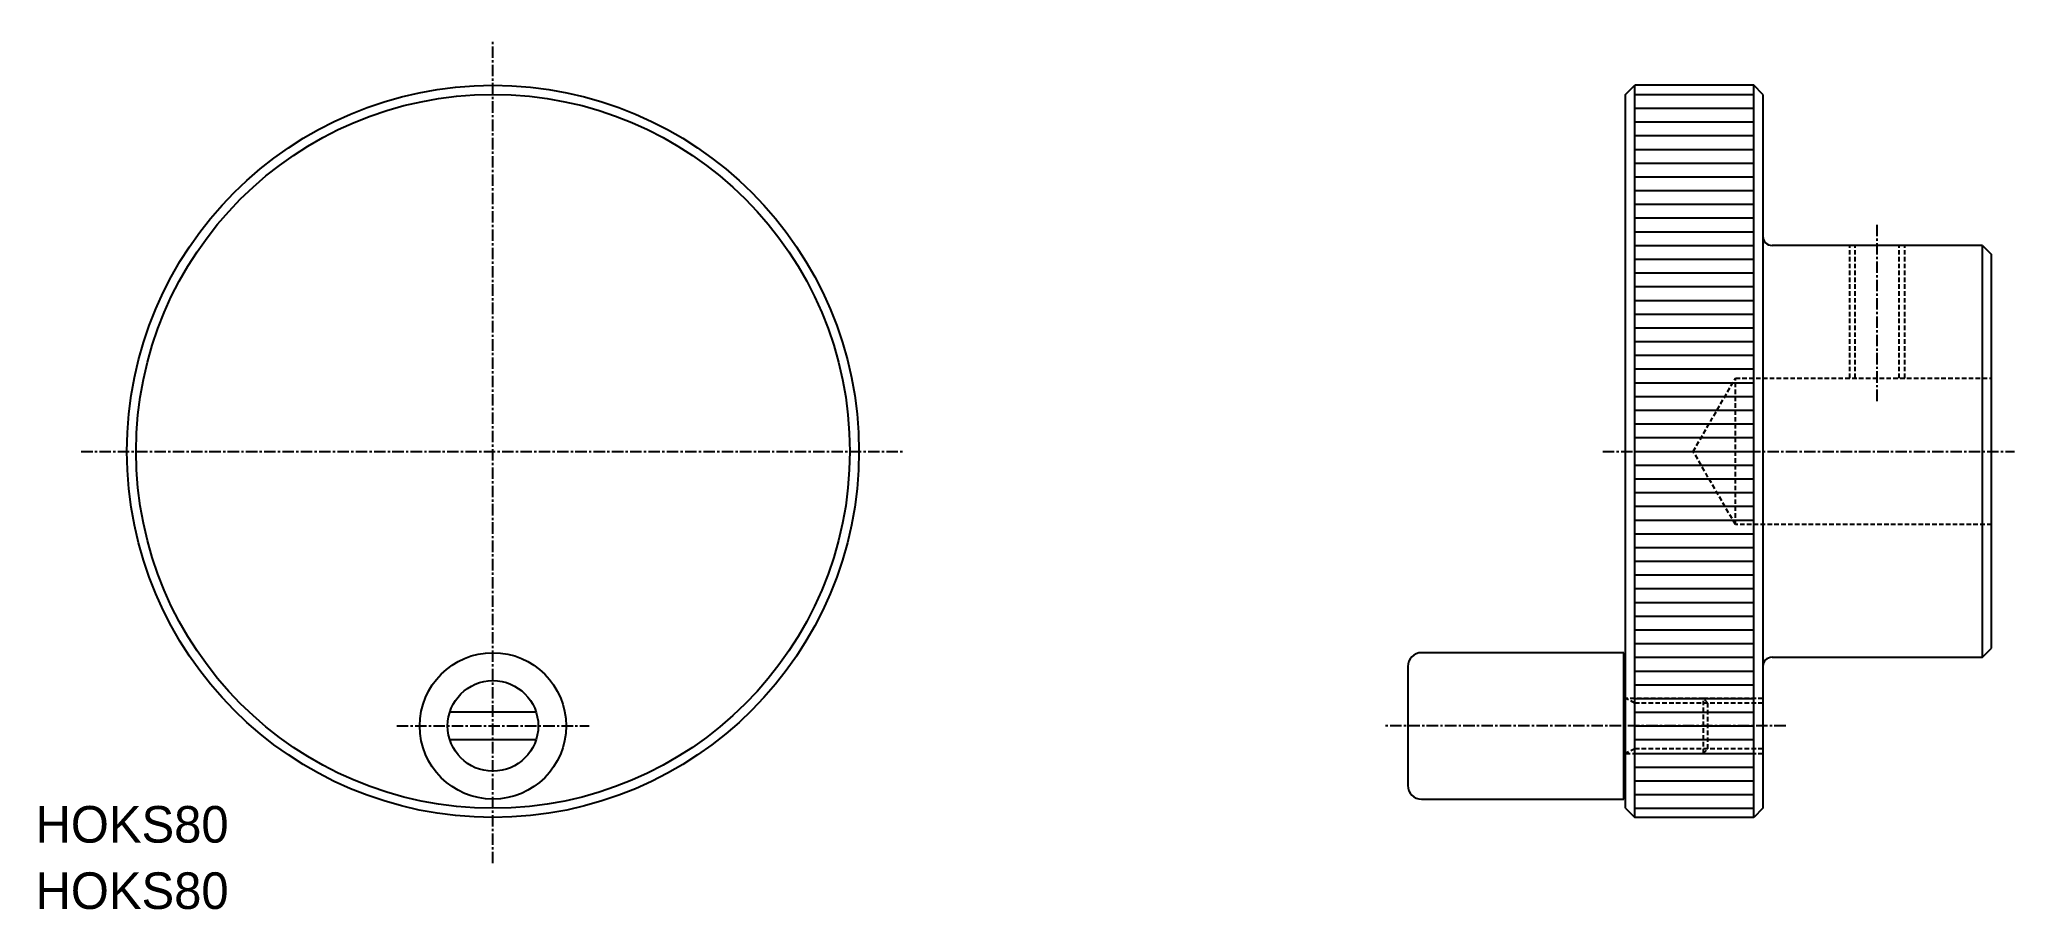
# Model space of a CAD drawing. Extents: x 0 to 216, y 0 to 95.
import ezdxf

# ---------------------------------------------------------------- set-up
doc = ezdxf.new("R2010")
doc.units = 0
doc.linetypes.add('CENTER', pattern=[2, 1.25, -0.25, 0.25, -0.25])
doc.linetypes.add('DASHED', pattern=[0.75, 0.5, -0.25])
doc.layers.get('0').update_dxf_attribs({"linetype": 'CONTINUOUS'})
doc.layers.add('CENTER', color=1, linetype='CENTER')

msp = doc.modelspace()

# ---------------------------------------------------------------- linework, layer by layer
at = {"color": 7, "linetype": 'CONTINUOUS'}
for p, q in [((173.8, 89), (174.8, 90)), ((173.8, 28), (173.8, 89)), ((174.8, 23), (174.8, 90)), ((187.8, 90), (174.8, 90)), ((174.8, 89), (187.8, 89)), ((187.8, 10), (187.8, 90)), ((188.8, 89), (187.8, 90)), ((188.8, 89), (188.8, 11)), ((174.8, 87.5), (187.8, 87.5)), ((174.8, 86), (187.8, 86)), ((174.8, 84.5), (187.8, 84.5)), ((174.8, 83), (187.8, 83)), ((174.8, 81.5), (187.8, 81.5)), ((174.8, 80), (187.8, 80)), ((174.8, 78.5), (187.8, 78.5)), ((174.8, 77), (187.8, 77)), ((174.8, 75.5), (187.8, 75.5)), ((174.8, 74), (187.8, 74)), ((174.8, 72.5), (187.8, 72.5)), ((212.8, 72.5), (189.8, 72.5)), ((212.8, 27.5), (212.8, 72.5)), ((212.8, 72.5), (213.8, 71.5)), ((213.8, 28.5), (213.8, 71.5)), ((174.8, 71), (187.8, 71)), ((174.8, 69.5), (187.8, 69.5)), ((174.8, 68), (187.8, 68)), ((174.8, 66.5), (187.8, 66.5)), ((174.8, 65), (187.8, 65)), ((178.05, 65), (178.0499, 65)), ((181.3, 65), (181.3, 65.0001)), ((174.8, 63.5), (187.8, 63.5)), ((174.8, 62), (187.8, 62)), ((174.8, 60.5), (187.8, 60.5)), ((174.8, 59), (187.8, 59)), ((174.8, 57.5), (187.8, 57.5)), ((174.8, 56), (187.8, 56)), ((174.8, 54.5), (187.8, 54.5)), ((174.8, 53), (187.8, 53)), ((174.8, 51.5), (187.8, 51.5)), ((174.8, 50), (187.8, 50)), ((174.8, 48.5), (187.8, 48.5)), ((174.8, 47), (187.8, 47)), ((174.8, 45.5), (187.8, 45.5)), ((174.8, 44), (187.8, 44)), ((174.8, 42.5), (187.8, 42.5)), ((174.8, 41), (187.8, 41)), ((174.8, 39.5), (187.8, 39.5)), ((174.8, 38), (187.8, 38)), ((174.8, 36.5), (187.8, 36.5)), ((174.8, 35), (187.8, 35)), ((174.8, 33.5), (187.8, 33.5)), ((174.8, 32), (187.8, 32)), ((174.8, 30.5), (187.8, 30.5)), ((174.8, 29), (187.8, 29)), ((212.8, 27.5), (213.8, 28.5)), ((150, 26.5), (150, 13.5)), ((173.6, 28), (151.5, 28)), ((173.6, 12), (173.6, 28)), ((173.8, 12), (173.8, 28)), ((174.8, 27.5), (187.8, 27.5)), ((174.8, 26), (187.8, 26)), ((189.8, 27.5), (212.8, 27.5)), ((173.8, 24), (173.6, 24)), ((173.8, 16), (173.8, 24)), ((174.8, 24.5), (187.8, 24.5)), ((174.8, 17), (174.8, 23)), ((174.8, 23), (187.8, 23)), ((54.717232, 21.5), (45.282767, 21.5)), ((174.8, 21.5), (187.8, 21.5)), ((174.8, 20), (187.8, 20)), ((45.282767, 18.5), (54.717232, 18.5)), ((174.8, 18.5), (187.8, 18.5)), ((173.6, 16), (173.8, 16)), ((174.8, 10), (174.8, 17)), ((174.8, 17), (187.8, 17)), ((174.8, 15.5), (187.8, 15.5)), ((174.8, 14), (187.8, 14)), ((151.5, 12), (173.6, 12)), ((173.8, 11), (173.8, 12)), ((173.8, 11), (174.8, 10)), ((174.8, 12.5), (187.8, 12.5)), ((174.8, 11), (187.8, 11)), ((188.8, 11), (187.8, 10)), ((187.8, 10), (174.8, 10))]:
    msp.add_line(p, q, dxfattribs=at)
at = {"color": 3, "linetype": 'DASHED'}
for p, q in [((198.3, 58), (198.3, 72.5)), ((198.9, 58), (198.9, 72.5)), ((203.7, 58), (203.7, 72.5)), ((204.3, 58), (204.3, 72.5)), ((181.181198, 50), (185.8, 58)), ((185.8, 58), (213.8, 58)), ((185.8, 42), (185.8, 58)), ((185.8, 42), (181.181198, 50)), ((213.8, 42), (185.8, 42)), ((182.3, 23), (173.8, 23)), ((174.8, 22.5), (173.8, 23)), ((188.8, 22.5), (174.8, 22.5)), ((182.3, 17), (182.3, 23)), ((188.8, 23), (182.3, 23)), ((182.8, 22.5), (182.3, 23)), ((182.8, 17.5), (182.8, 22.5)), ((174.8, 17.5), (173.8, 17)), ((188.8, 17.5), (174.8, 17.5)), ((182.3, 17), (182.8, 17.5)), ((173.8, 17), (182.3, 17)), ((182.3, 17), (188.8, 17))]:
    msp.add_line(p, q, dxfattribs=at)
at = {"color": 7, "linetype": 'CONTINUOUS'}
for centre, radius in [((50, 50), 40), ((50, 50), 39), ((50, 20), 8), ((50, 20), 4.949978)]:
    msp.add_circle(centre, radius, dxfattribs=at)
for centre, radius, start, end in [((189.8, 73.5), 1, 180, 270), ((151.5, 26.5), 1.5, 90, 180), ((189.8, 26.5), 1, 90, 180), ((151.5, 13.5), 1.5, 180, 270)]:
    msp.add_arc(centre, radius, start, end, dxfattribs=at)
at = {"layer": 'CENTER', "color": 1, "linetype": 'CENTER'}
for p, q in [((50, 5), (50, 95)), ((201.3, 55.5), (201.3, 75)), ((5, 50), (95, 50)), ((171.3, 50), (216.3, 50)), ((39.5, 20), (60.5, 20)), ((191.3, 20), (147.5, 20))]:
    msp.add_line(p, q, dxfattribs=at)

# ---------------------------------------------------------------- texts
at = {"color": 7, "linetype": 'CONTINUOUS'}
for p in [(0, 7.247889), (0, 0)]:
    msp.add_text('HOKS80', height=4, dxfattribs=at).set_placement(p)

doc.saveas('drawing.dxf')
